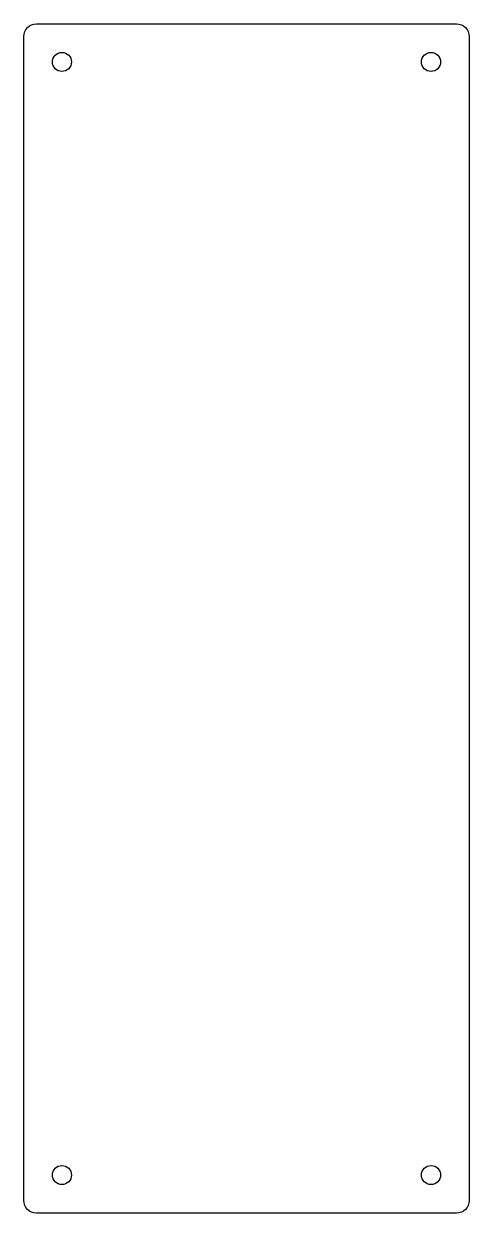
# Model space of a CAD drawing. Header units: millimetres. Extents: x -34 to 36, y -53 to 133.
import ezdxf

# ---------------------------------------------------------------- set-up
doc = ezdxf.new("R2010")
doc.units = ezdxf.units.MM
doc.layers.get('0').update_dxf_attribs({"linetype": 'CONTINUOUS'})

msp = doc.modelspace()

# ---------------------------------------------------------------- linework, layer by layer
msp.add_lwpolyline([(-34.08, -51.49), (-34.08, 131.41, -0.414214), (-32.08, 133.41), (33.92, 133.41, -0.414214), (35.92, 131.41), (35.92, -51.49, -0.414214), (33.92, -53.49), (-32.08, -53.49, -0.414214)], format="xyb", close=True)
for centre in [(-28.08, 127.41), (29.92, 127.41), (-28.08, -47.49), (29.92, -47.49)]:
    msp.add_circle(centre, 1.5)

doc.saveas('drawing.dxf')
